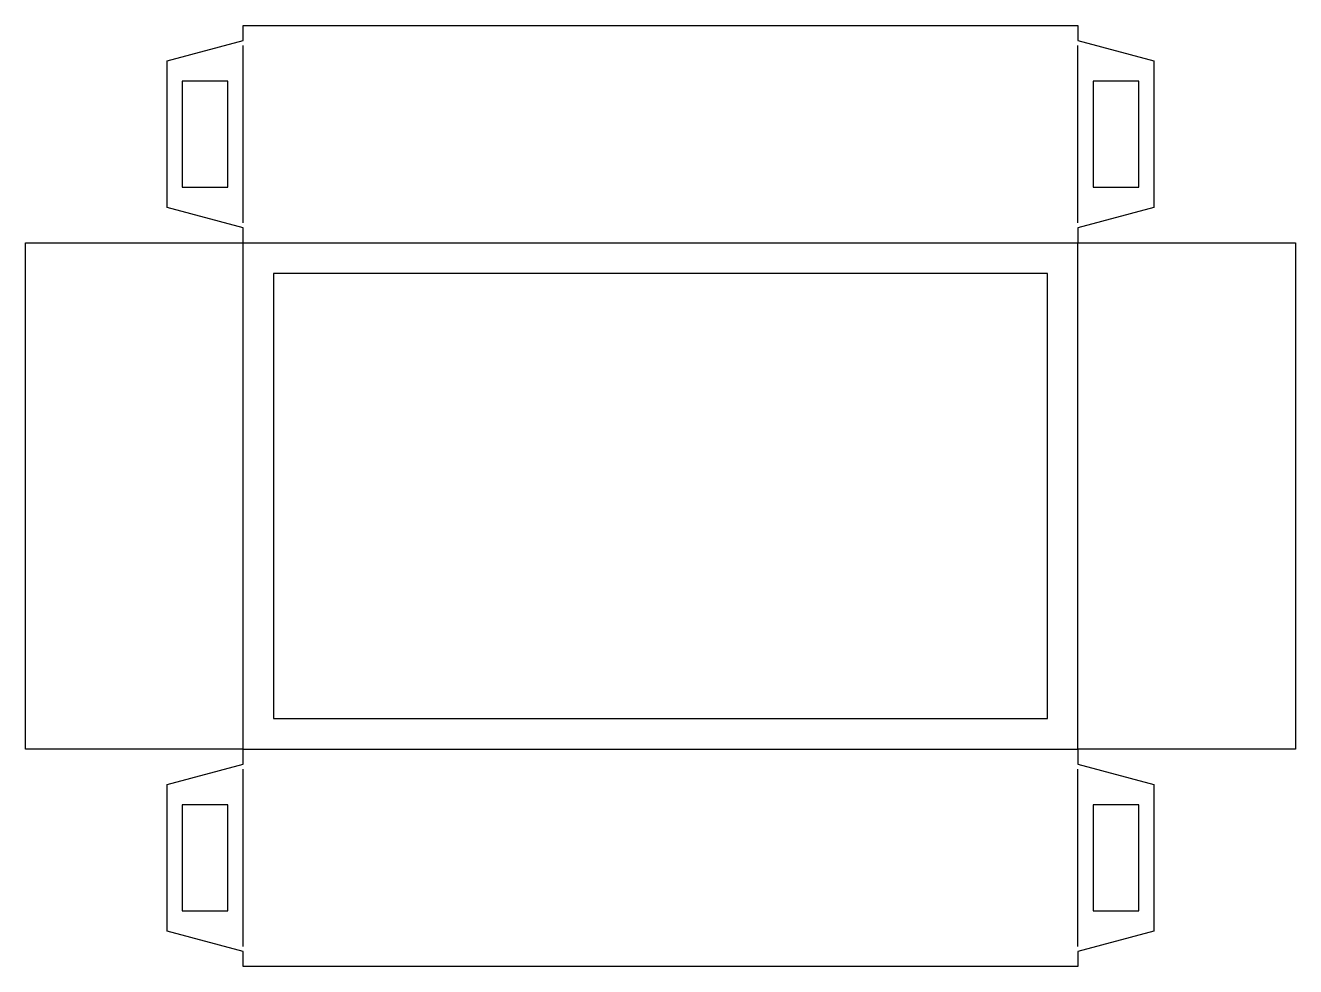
# Model space of a CAD drawing. Header units: millimetres. Extents: x 18 to 269, y 37 to 223.
import ezdxf

# ---------------------------------------------------------------- set-up
doc = ezdxf.new("R2010")
doc.units = ezdxf.units.MM
for name, color, linetype in [('CREASE', 5, 'Continuous'), ('CUT', 1, 'Continuous'), ('GLUE', 8, 'Continuous'), ('SAFE', 3, 'Continuous')]:
    doc.layers.add(name, color=color, linetype=linetype)

msp = doc.modelspace()

# ---------------------------------------------------------------- linework, layer by layer
at = {"layer": 'CREASE'}
for points in [[(61, 184), (61, 219)], [(226, 184), (226, 219)], [(61, 180), (226, 180)], [(61, 80), (61, 180)], [(226, 80), (226, 180)], [(61, 80), (226, 80)], [(61, 41), (61, 76)], [(226, 41), (226, 76)]]:
    msp.add_lwpolyline(points, dxfattribs=at)
at = {"layer": 'CUT'}
msp.add_lwpolyline([(61, 77), (61, 80), (18, 80), (18, 180), (61, 180), (61, 183), (46, 187), (46, 216), (61, 220), (61, 223), (226, 223), (226, 220), (241, 216), (241, 187), (226, 183), (226, 180), (269, 180), (269, 80), (226, 80), (226, 77), (241, 73), (241, 44), (226, 40), (226, 37), (61, 37), (61, 40), (46, 44), (46, 73), (61, 77)], close=True, dxfattribs=at)
at = {"layer": 'GLUE'}
for points in [[(58, 191), (58, 212), (49, 212), (49, 191), (58, 191)], [(238, 191), (238, 212), (229, 212), (229, 191), (238, 191)], [(58, 48), (58, 69), (49, 69), (49, 48), (58, 48)], [(238, 48), (238, 69), (229, 69), (229, 48), (238, 48)]]:
    msp.add_lwpolyline(points, close=True, dxfattribs=at)
at = {"layer": 'SAFE'}
msp.add_lwpolyline([(220, 86), (220, 174), (67, 174), (67, 86), (220, 86)], close=True, dxfattribs=at)

doc.saveas('drawing.dxf')
